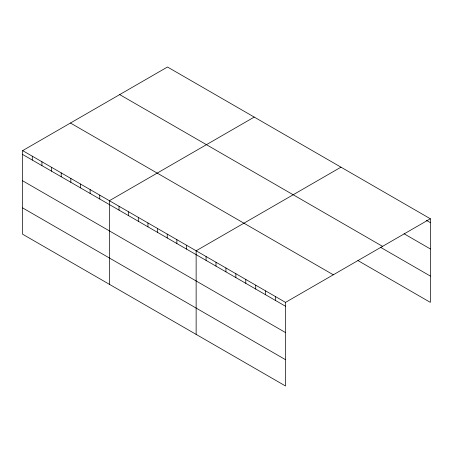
<?xml version="1.0" encoding="UTF-8"?>
<svg xmlns="http://www.w3.org/2000/svg" width="453" height="453" viewBox="0 0 453 453"><rect width="100%" height="100%" fill="white"/><g stroke="black" fill="none" stroke-linecap="round" stroke-linejoin="round"><path stroke-width="0.68" d="M22.65 150.623L285.515 302.383L285.515 385.996L22.65 234.235L22.65 150.623L167.485 67.004L430.35 218.765L430.35 302.377L357.915 260.56M254.229 117.084L109.394 200.707L109.394 284.32M340.979 167.163L196.138 250.786L196.138 334.399M285.515 302.383L430.35 218.765M426.262 220.271L430.35 222.633M404.065 233.771L430.35 248.946M119.688 94.598L382.553 246.358M380.696 247.395L430.35 276.064M70.447 123.029L333.312 274.79M22.65 154.49L285.515 306.256M22.65 180.809L285.515 332.57M22.65 207.921L285.515 359.682M275.583 296.653L275.583 300.52M265.651 290.917L265.651 294.79M255.724 285.186L255.724 289.054M245.792 279.45L245.792 283.323M235.86 273.72L235.86 277.587M225.928 267.983L225.928 271.857M216.002 262.253L216.002 266.121M206.07 256.517L206.07 260.39M186.5 245.22L186.5 249.088M176.863 239.66L176.863 243.527M167.225 234.093L167.225 237.961M157.587 228.527L157.587 232.395M147.95 222.961L147.95 226.834M138.312 217.4L138.312 221.268M128.669 211.834L128.669 215.702M119.031 206.268L119.031 210.135M99.756 195.141L99.756 199.009M90.119 189.575L90.119 193.442M80.481 184.009L80.481 187.882M70.844 178.448L70.844 182.316M61.206 172.882L61.206 176.749M51.563 167.316L51.563 171.183M41.925 161.755L41.925 165.622M32.288 156.189L32.288 160.056"/></g></svg>
